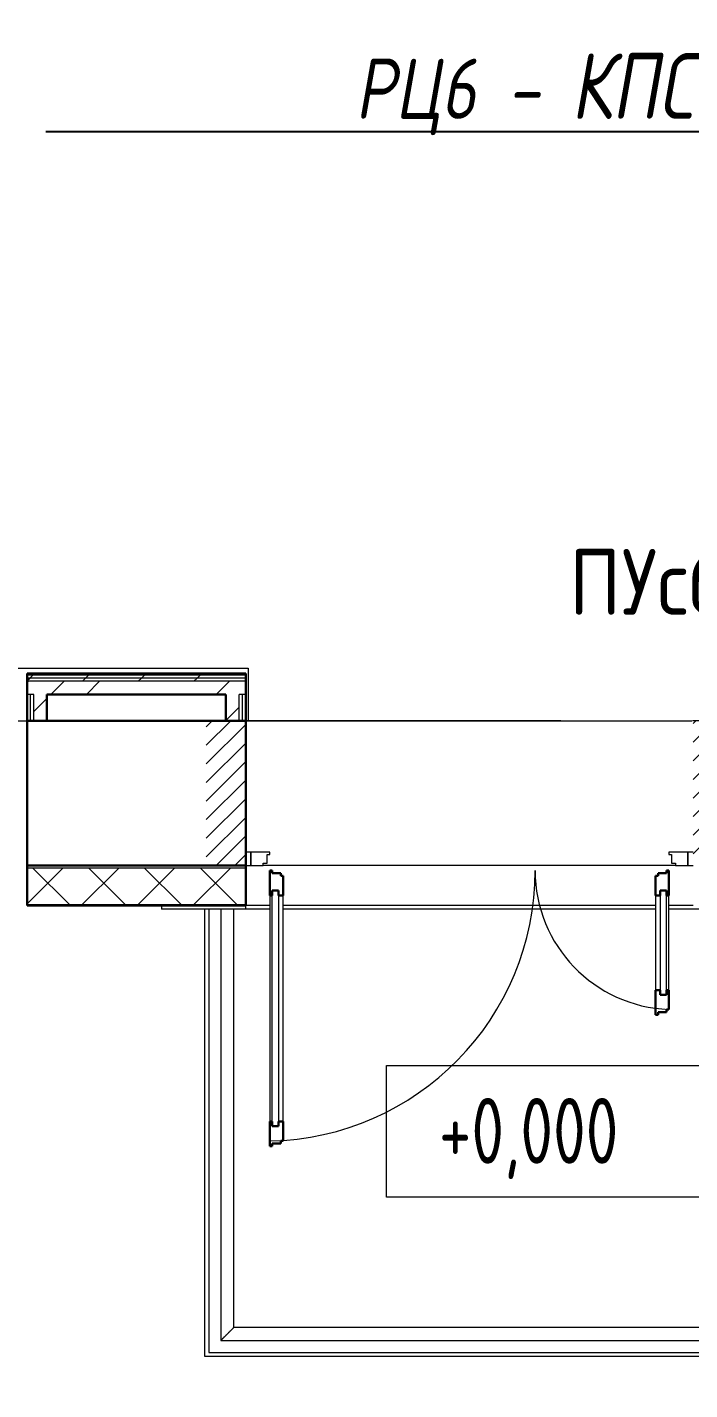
# Model space of a CAD drawing. Header units: millimetres. Extents: x -586848 to 520591, y -385801 to 675781.
# Drawn here: x -36892 to -34375, y -118776 to -113595 of the extents above; entities that cross this region are included whole.
import ezdxf
from ezdxf import colors
from ezdxf.entities.mleader import LeaderData, LeaderLine
from ezdxf.math import Vec2, Vec3

# ---------------------------------------------------------------- set-up
doc = ezdxf.new("R2010")
doc.units = ezdxf.units.MM
doc.linetypes.add('ADSK_Линия сетки', pattern=[25, 20, -2.5, 0, -2.5])
doc.linetypes.add('ADSK_Штриховая_ш2 п1_5', pattern=[4.5, 3, -1.5])
for name, color, linetype, lineweight in [('RC-Выноски', 7, 'Continuous', 0), ('Аннотация', 7, 'Continuous', 18), ('Двери', 252, 'Continuous', 9), ('Лестницы', 252, 'Continuous', 9), ('Маркировка Не АУ', 7, 'Continuous', 25), ('Ограждение', 252, 'Continuous', 9), ('Оси', 252, 'Continuous', 9), ('Отметки', 7, 'Continuous', 9), ('Стены внутренние', 7, 'Continuous', 18), ('Стены наружные', 7, 'Continuous', 18), ('Стены штриховка', 7, 'Continuous', 9)]:
    doc.layers.add(name, color=color, linetype=linetype, lineweight=lineweight)
doc.layers.add('Двери открывание', color=7, linetype='Continuous', lineweight=9, true_color=0xc0c0c0)
doc.styles.add('GOST Common_3', font='', dxfattribs={"height": 3.5})
doc.styles.add('ISOCPEUR', font='isocpeur.ttf', dxfattribs={"width": 0.9, "height": 350})
doc.styles.add('RubezhCAD', font='', dxfattribs={"oblique": 10})
doc.styles.get('GOST Common_3').set_extended_font_data('GOST 2.304 type A')
doc.styles.get('RubezhCAD').set_extended_font_data('GOST type A')

# ---------------------------------------------------------------- blocks, each defined once
blk = doc.blocks.new('1 этаж')
at = {"layer": 'Двери', "lineweight": 18, "true_color": 0x636466}
h = blk.add_hatch(dxfattribs=at)
h.set_pattern_fill('FP_2', color=251, angle=180, style=0, pattern_type=2)
h.set_pattern_definition([(225, (-48530.8, 15181.27), (35.3553, -35.3553), [])])
h.paths.add_polyline_path([(-47805.8, 14906.3), (-47655.8, 14906.3), (-47655.8, 15456.3), (-47805.8, 15456.3), (-47805.8, 15088.3)])
h.paths.add_polyline_path([(-49505.8, 14906.3), (-49505.8, 15456.3), (-49655.8, 15456.3), (-49655.8, 14906.3), (-49546.1, 14906.3)])
at = {"layer": 'Аннотация', "color": 251, "lineweight": 20, "true_color": 0x636466}
for p, q in [((-48970.3, 13645.3), (-48970.3, 14145.3)), ((-48970.3, 14145.3), (-47670.3, 14145.3)), ((-47670.3, 13645.3), (-48970.3, 13645.3))]:
    blk.add_line(p, q, dxfattribs=at)
at = {"layer": 'Двери', "color": 251, "linetype": 'ADSK_Штриховая_ш2 п1_5', "true_color": 0x636466}
for p, q in [((-49505.8, 15456.3), (-49655.8, 15456.3)), ((-49505.8, 14906.3), (-49505.8, 15456.3)), ((-49655.8, 14906.3), (-49505.8, 14906.3))]:
    blk.add_line(p, q, dxfattribs=at)
at = {"layer": 'Двери', "color": 251, "true_color": 0x636466}
for p, q in [((-49505.8, 14956.3), (-49505.8, 14906.3)), ((-49485.8, 14956.3), (-49505.8, 14956.3)), ((-49485.8, 14906.3), (-49485.8, 14956.3)), ((-49413.8, 14956.3), (-49485.8, 14956.3)), ((-49485.8, 14956.3), (-49485.8, 14906.3)), ((-49423.8, 14915.3), (-49423.8, 14947.3)), ((-49423.8, 14947.3), (-49413.8, 14947.3)), ((-49413.8, 14947.3), (-49413.8, 14956.3)), ((-47825.8, 14956.3), (-47897.8, 14956.3)), ((-47897.8, 14956.3), (-47897.8, 14947.3)), ((-47897.8, 14947.3), (-47887.8, 14947.3)), ((-47887.8, 14947.3), (-47887.8, 14915.3)), ((-47805.8, 14956.3), (-47825.8, 14956.3)), ((-47825.8, 14956.3), (-47825.8, 14906.3)), ((-47825.8, 14906.3), (-47825.8, 14956.3)), ((-49505.8, 14906.3), (-49485.8, 14906.3)), ((-49485.8, 14906.3), (-49438.8, 14906.3)), ((-49438.8, 14906.3), (-49438.8, 14915.3)), ((-49438.8, 14915.3), (-49423.8, 14915.3)), ((-47887.8, 14915.3), (-47872.8, 14915.3)), ((-47872.8, 14915.3), (-47872.8, 14906.3)), ((-47872.8, 14906.3), (-47825.8, 14906.3)), ((-47825.8, 14906.3), (-47805.8, 14906.3)), ((-49413.8, 14792.3), (-49413.8, 13932.3)), ((-49404.8, 14810.3), (-49380.8, 14810.3)), ((-49404.8, 13914.3), (-49404.8, 14810.3)), ((-49380.8, 14810.3), (-49380.8, 13914.3)), ((-49363.8, 13932.3), (-49363.8, 14792.3)), ((-47947.8, 14792.3), (-47947.8, 14432.3)), ((-47930.8, 14810.3), (-47930.8, 14414.3)), ((-47906.8, 14810.3), (-47930.8, 14810.3)), ((-47906.8, 14414.3), (-47906.8, 14810.3)), ((-47897.8, 14432.3), (-47897.8, 14792.3)), ((-47930.8, 14414.3), (-47906.8, 14414.3)), ((-49380.8, 13914.3), (-49404.8, 13914.3))]:
    blk.add_line(p, q, dxfattribs=at)
at = {"layer": 'Двери', "color": 251, "lineweight": 30, "true_color": 0x636466}
for p, q in [((-49404.8, 14886.3), (-49413.8, 14886.3)), ((-49413.8, 14886.3), (-49413.8, 14792.3)), ((-49404.8, 14876.3), (-49404.8, 14886.3)), ((-49372.8, 14876.3), (-49404.8, 14876.3)), ((-49372.8, 14866.3), (-49372.8, 14876.3)), ((-47938.8, 14876.3), (-47938.8, 14866.3)), ((-47906.8, 14876.3), (-47938.8, 14876.3)), ((-47897.8, 14886.3), (-47906.8, 14886.3)), ((-47906.8, 14886.3), (-47906.8, 14876.3)), ((-47897.8, 14792.3), (-47897.8, 14886.3)), ((-49363.8, 14866.3), (-49372.8, 14866.3)), ((-49363.8, 14792.3), (-49363.8, 14866.3)), ((-47938.8, 14866.3), (-47947.8, 14866.3)), ((-47947.8, 14866.3), (-47947.8, 14792.3)), ((-49404.8, 14792.3), (-49413.8, 14792.3)), ((-49404.8, 14810.3), (-49404.8, 14792.3)), ((-49380.8, 14810.3), (-49404.8, 14810.3)), ((-49380.8, 14792.3), (-49380.8, 14810.3)), ((-49363.8, 14792.3), (-49380.8, 14792.3)), ((-47947.8, 14792.3), (-47930.8, 14792.3)), ((-47930.8, 14792.3), (-47930.8, 14810.3)), ((-47930.8, 14810.3), (-47906.8, 14810.3)), ((-47906.8, 14810.3), (-47906.8, 14792.3)), ((-47906.8, 14792.3), (-47897.8, 14792.3)), ((-47947.8, 14432.3), (-47947.8, 14338.3)), ((-47947.8, 14432.3), (-47930.8, 14432.3)), ((-47930.8, 14432.3), (-47930.8, 14414.3)), ((-47930.8, 14414.3), (-47906.8, 14414.3)), ((-47906.8, 14432.3), (-47897.8, 14432.3)), ((-47906.8, 14414.3), (-47906.8, 14432.3)), ((-47897.8, 14358.3), (-47897.8, 14432.3)), ((-47906.8, 14348.3), (-47906.8, 14358.3)), ((-47906.8, 14358.3), (-47897.8, 14358.3)), ((-47947.8, 14338.3), (-47938.8, 14338.3)), ((-47938.8, 14338.3), (-47938.8, 14348.3)), ((-47938.8, 14348.3), (-47906.8, 14348.3)), ((-49413.8, 13932.3), (-49413.8, 13838.3)), ((-49404.8, 13932.3), (-49413.8, 13932.3)), ((-49404.8, 13914.3), (-49404.8, 13932.3)), ((-49380.8, 13914.3), (-49404.8, 13914.3)), ((-49380.8, 13932.3), (-49380.8, 13914.3)), ((-49363.8, 13932.3), (-49380.8, 13932.3)), ((-49363.8, 13858.3), (-49363.8, 13932.3)), ((-49413.8, 13838.3), (-49404.8, 13838.3)), ((-49404.8, 13838.3), (-49404.8, 13848.3)), ((-49404.8, 13848.3), (-49372.8, 13848.3)), ((-49372.8, 13848.3), (-49372.8, 13858.3)), ((-49372.8, 13858.3), (-49363.8, 13858.3))]:
    blk.add_line(p, q, dxfattribs=at)
at = {"layer": 'Двери открывание', "color": 251, "true_color": 0x636466}
for centre, radius, start, end in [((-49433.8, 14886.3), 1028, 271.1148, 0), ((-47877.8, 14886.3), 528, 180, 267.8292)]:
    blk.add_arc(centre, radius, start, end, dxfattribs=at)
at = {"layer": 'Лестницы', "color": 251, "true_color": 0x636466}
for p, q in [((-47872.8, 14906.3), (-49438.8, 14906.3)), ((-49645.8, 14739.3), (-49645.8, 13054.3)), ((-49645.8, 13054.3), (-47115.8, 13054.3))]:
    blk.add_line(p, q, dxfattribs=at)
at = {"layer": 'Ограждение', "color": 251, "true_color": 0x636466}
for p, q in [((-52920.8, 15656.3), (-49495.8, 15656.3)), ((-49495.8, 15656.3), (-49495.8, 15456.3)), ((-52085.8, 15456.3), (-50335.8, 15456.3)), ((-49505.8, 15456.3), (-49495.8, 15456.3)), ((-49600.8, 14739.3), (-49600.8, 13099.3)), ((-49550.8, 14739.3), (-49600.8, 14739.3)), ((-49550.8, 13149.3), (-49550.8, 14739.3)), ((-47115.8, 13149.3), (-49550.8, 13149.3)), ((-49600.8, 13099.3), (-47115.8, 13099.3))]:
    blk.add_line(p, q, dxfattribs=at)
blk.add_open_spline([(-49550.8, 13149.3), (-49550.8, 13149.3), (-49551.2, 13148.8), (-49552.6, 13147.4), (-49554.1, 13146), (-49555.6, 13144.5), (-49557, 13143.1), (-49558.5, 13141.6), (-49560.5, 13139.5), (-49562.8, 13137.3), (-49564.7, 13135.3), (-49566.2, 13133.8), (-49567.8, 13132.3), (-49569.3, 13130.7), (-49570.9, 13129.1), (-49572.5, 13127.5), (-49574.2, 13125.9), (-49575.8, 13124.3), (-49577.4, 13122.6), (-49579.1, 13121), (-49580.7, 13119.4), (-49582.3, 13117.8), (-49583.8, 13116.2), (-49585.4, 13114.7), (-49586.9, 13113.2), (-49588.3, 13111.8), (-49589.7, 13110.4), (-49591.5, 13108.6), (-49593.1, 13107), (-49594.6, 13105.5), (-49596, 13104.1), (-49597.5, 13102.6), (-49599, 13101.1), (-49600.4, 13099.7), (-49600.8, 13099.3), (-49600.8, 13099.3)], degree=3, knots=[0, 0, 0, 0, 0.083333, 0.125, 0.166667, 0.208333, 0.229167, 0.25, 0.291667, 0.333333, 0.354167, 0.375, 0.395833, 0.416667, 0.4375, 0.458333, 0.479167, 0.5, 0.520833, 0.541667, 0.5625, 0.583333, 0.604167, 0.625, 0.645833, 0.666667, 0.6875, 0.708333, 0.75, 0.770833, 0.791667, 0.833333, 0.875, 0.916667, 1, 1, 1, 1], dxfattribs=at)
at = {"layer": 'Оси', "color": 251, "linetype": 'ADSK_Линия сетки', "ltscale": 100, "true_color": 0x636466}
blk.add_line((-805.8, 15456.3), (-72528.1, 15456.3), dxfattribs=at)
at = {"layer": 'Стены внутренние', "color": 251, "lineweight": 30, "true_color": 0x636466}
for p, q in [((-50335.8, 15456.3), (-50335.8, 14906.3)), ((-49580.8, 15456.3), (-50260.8, 15456.3)), ((-49505.8, 14906.3), (-49505.8, 15456.3)), ((-50335.8, 14906.3), (-49505.8, 14906.3)), ((-50335.8, 14896.3), (-50335.8, 14754.3)), ((-49505.8, 14754.3), (-49505.8, 14896.3)), ((-50335.8, 14754.3), (-49505.8, 14754.3))]:
    blk.add_line(p, q, dxfattribs=at)
at = {"layer": 'Стены внутренние', "color": 251, "true_color": 0x636466}
for p, q in [((-49495.8, 15456.3), (-47810.8, 15456.3)), ((-47872.8, 14906.3), (-49438.8, 14906.3)), ((-49413.8, 14754.3), (-49505.8, 14754.3)), ((-47947.8, 14754.3), (-49363.8, 14754.3)), ((-47805.8, 14754.3), (-47897.8, 14754.3))]:
    blk.add_line(p, q, dxfattribs=at)
at = {"layer": 'Стены внутренние', "color": 251, "linetype": 'Continuous', "lineweight": 9, "true_color": 0x636466}
for p, q in [((-50333.8, 14889.5), (-50335.8, 14893)), ((-50333.8, 14762.5), (-50200, 14896.3)), ((-50174.2, 14756.3), (-50314.2, 14896.3)), ((-50127.9, 14756.3), (-49987.9, 14896.3)), ((-49962.1, 14756.3), (-50102.1, 14896.3)), ((-49915.8, 14756.3), (-49775.8, 14896.3)), ((-49749.9, 14756.3), (-49889.9, 14896.3)), ((-49703.6, 14756.3), (-49563.6, 14896.3)), ((-49537.8, 14756.3), (-49677.8, 14896.3)), ((-50230.3, 14756.3), (-50230.3, 14756.2))]:
    blk.add_line(p, q, dxfattribs=at)
at = {"layer": 'Стены наружные', "color": 251, "lineweight": 30, "true_color": 0x636466}
for p, q in [((-49505.8, 15636.3), (-50335.8, 15636.3)), ((-50335.8, 15636.3), (-50335.8, 15456.3)), ((-49505.8, 15456.3), (-49505.8, 15636.3)), ((-50260.8, 15556.3), (-49580.8, 15556.3)), ((-50260.8, 15456.3), (-50260.8, 15556.3)), ((-49580.8, 15556.3), (-49580.8, 15456.3)), ((-50335.8, 15456.3), (-50260.8, 15456.3)), ((-49580.8, 15456.3), (-49505.8, 15456.3)), ((-50335.8, 14906.3), (-50335.8, 14896.3)), ((-49505.8, 14896.3), (-49505.8, 14906.3))]:
    blk.add_line(p, q, dxfattribs=at)
at = {"layer": 'Стены наружные', "color": 251, "linetype": 'Continuous', "lineweight": 9, "true_color": 0x636466}
for p, q in [((-50335.8, 15609), (-50326, 15618.8)), ((-50335.8, 15601.1), (-50330.7, 15606.3)), ((-50326, 15618.8), (-50313.5, 15631.3)), ((-50245.7, 15556.3), (-50195.7, 15606.3)), ((-50126.4, 15606.3), (-50113.9, 15618.8)), ((-50113.9, 15618.8), (-50101.4, 15631.3)), ((-50110.8, 15556.3), (-50060.8, 15606.3)), ((-50101.4, 15631.3), (-50096.4, 15636.3)), ((-49914.3, 15606.3), (-49901.8, 15618.8)), ((-49901.8, 15618.8), (-49889.3, 15631.3)), ((-49702.2, 15606.3), (-49689.7, 15618.8)), ((-49689.7, 15618.8), (-49677.2, 15631.3)), ((-49677.2, 15631.3), (-49672.2, 15636.3)), ((-49617.3, 15556.3), (-49567.3, 15606.3)), ((-50310.8, 15491.2), (-50260.8, 15541.2)), ((-49580.8, 15457.9), (-49530.8, 15507.9))]:
    blk.add_line(p, q, dxfattribs=at)
at = {"layer": 'Стены наружные', "color": 251, "true_color": 0x636466}
for p, q in [((-49825.8, 14754.3), (-49825.8, 14739.3)), ((-49600.8, 14739.3), (-49825.8, 14739.3)), ((-49660.8, 13039.3), (-49660.8, 14739.3)), ((-49645.8, 14739.3), (-49645.8, 13054.3)), ((-49413.8, 14739.3), (-49550.8, 14739.3)), ((-49505.8, 14739.3), (-49505.8, 14754.3)), ((-47947.8, 14739.3), (-49363.8, 14739.3)), ((-47115.8, 14739.3), (-47897.8, 14739.3)), ((-45615.8, 13039.3), (-49660.8, 13039.3)), ((-49645.8, 13054.3), (-45615.8, 13054.3))]:
    blk.add_line(p, q, dxfattribs=at)
at = {"layer": 'Стены штриховка', "color": 251, "true_color": 0x636466}
for p, q in [((-50335.8, 15631.3), (-49505.8, 15631.3)), ((-49505.8, 15618.8), (-50335.8, 15618.8)), ((-49505.8, 15606.3), (-50335.8, 15606.3)), ((-50310.8, 15556.3), (-50335.8, 15556.3)), ((-50323.3, 15456.3), (-50323.3, 15556.3)), ((-50310.8, 15456.3), (-50310.8, 15556.3)), ((-49530.8, 15456.3), (-49530.8, 15556.3)), ((-49505.8, 15556.3), (-49530.8, 15556.3)), ((-49518.3, 15456.3), (-49518.3, 15556.3)), ((-49505.8, 14896.3), (-50335.8, 14896.3)), ((-50333.8, 14756.3), (-50333.8, 14896.3)), ((-49507.8, 14896.3), (-49507.8, 14756.3)), ((-49507.8, 14756.3), (-50333.8, 14756.3))]:
    blk.add_line(p, q, dxfattribs=at)
at = {"layer": 'Отметки', "color": 251, "true_color": 0x636466, "style": 'GOST Common_3', "width": 0.9}
blk.add_text('+0,000', height=250, dxfattribs=at).set_placement((-48771.4, 13772))

msp = doc.modelspace()

# ---------------------------------------------------------------- block references
msp.add_blockref('1 этаж', (13443.4, -131688.8))

# ---------------------------------------------------------------- leaders
at = {"layer": 'RC-Выноски', "linetype": 'Continuous', "ltscale": 15}
ml = msp.add_multileader_mtext('Standard', dxfattribs=at)
ml.set_content('{\\H0.91667x;РЦ9..10 - }КПСВВнг(А)-LSLTx 1x2x1,0', color=256, style='RubezhCAD')
ml.set_leader_properties()
ml.build(insert=Vec2(0, 0))
ml.multileader.update_dxf_attribs({"has_text_frame": 1, "text_left_attachment_type": 6, "text_right_attachment_type": 6, "dogleg_length": 2, "arrow_head_size": 400, "scale": 100})
ctx = ml.context
ctx.base_point, ctx.scale, ctx.char_height, ctx.arrow_head_size, ctx.landing_gap_size, ctx.plane_origin = Vec3(-11402.9, -113921.3), 100, 250, 400, 100, Vec3(-538736.5, -152637.9)
ctx.left_attachment, ctx.right_attachment, ctx.text_align_type = 6, 6, 2
notes = []
notes.append((ctx, [(1, (1, 1, 0), (-6411.9, -113921.3), (-1, 0), 200, [(0, [(-4983.9, -115167.9)], 0, [])])]))
ctx.mtext.insert, ctx.mtext.width, ctx.mtext.alignment, ctx.mtext.flow_direction = Vec3(-6711.9, -113621.3), 5324.915, 3, 5
ml = msp.add_multileader_mtext('Standard', dxfattribs=at)
ml.set_content('{\\H0.91667x;РЦ4 - }КПСВВнг(А)-LSLTx 1x2x1,0', color=256, style='RubezhCAD')
ml.set_leader_properties()
ml.build(insert=Vec2(0, 0))
ml.multileader.update_dxf_attribs({"has_text_frame": 1, "text_left_attachment_type": 6, "text_right_attachment_type": 6, "dogleg_length": 2, "arrow_head_size": 400, "scale": 100})
ctx = ml.context
ctx.base_point, ctx.scale, ctx.char_height, ctx.arrow_head_size, ctx.landing_gap_size, ctx.plane_origin = Vec3(-25189.7, -118748.4), 100, 250, 400, 100, Vec3(-552506.9, -157464.9)
ctx.left_attachment, ctx.right_attachment, ctx.text_align_type = 6, 6, 2
notes.append((ctx, [(1, (1, 1, 0), (-20542.4, -118748.4), (-1, 0), 200, [(0, [(-19617.5, -116668.8)], 0, [])])]))
ctx.mtext.insert, ctx.mtext.width, ctx.mtext.alignment, ctx.mtext.flow_direction = Vec3(-20842.4, -118448.4), 5324.915, 3, 5
for ctx, leaders in notes:
    for number, flags, end, landing, length, lines in leaders:
        leader = LeaderData()
        leader.index, (leader.has_last_leader_line, leader.has_dogleg_vector, leader.attachment_direction) = number, flags
        leader.last_leader_point, leader.dogleg_vector, leader.dogleg_length = Vec3(end), Vec3(landing), length
        for number, points, colour, breaks in lines:
            line = LeaderLine()
            line.index, line.vertices, line.color, line.breaks = number, Vec3.list(points), colors.encode_raw_color(colour), breaks
            leader.lines.append(line)
        ctx.leaders.append(leader)

# ---------------------------------------------------------------- next in the draw order: texts
at = {"layer": 'Маркировка Не АУ', "insert": (-34528.1, -115704.8), "char_height": 250, "width": 1035.25, "attachment_point": 5, "style": 'ISOCPEUR', "bg_fill": 2}
msp.add_mtext('ПУс6', dxfattribs=at)

# ---------------------------------------------------------------- next in the draw order: leaders
at = {"layer": 'RC-Выноски', "linetype": 'Continuous', "ltscale": 15}
ml = msp.add_multileader_mtext('Standard', dxfattribs=at)
ml.set_content('{\\H0.91667x;РЦ6 - }КПСВВнг(А)-LSLTx 1x2x1,0', color=256, style='RubezhCAD')
ml.set_leader_properties()
ml.build(insert=Vec2(0, 0))
ml.multileader.update_dxf_attribs({"has_text_frame": 1, "text_left_attachment_type": 6, "text_right_attachment_type": 6, "dogleg_length": 2, "arrow_head_size": 400, "scale": 100})
ctx = ml.context
ctx.base_point, ctx.scale, ctx.char_height, ctx.arrow_head_size, ctx.landing_gap_size, ctx.plane_origin = Vec3(-35920.1, -113993.5), 100, 250, 400, 100, Vec3(-563597.4, -152710.1)
ctx.left_attachment, ctx.right_attachment, ctx.text_align_type = 6, 6, 2
notes = []
notes.append((ctx, [(1, (1, 1, 0), (-31272.8, -113993.5), (-1, 0), 200, [(0, [(-29543.1, -115725.8)], 0, [])])]))
ctx.mtext.insert, ctx.mtext.width, ctx.mtext.alignment, ctx.mtext.flow_direction = Vec3(-31572.8, -113693.5), 5324.915, 3, 5
for ctx, leaders in notes:
    for number, flags, end, landing, length, lines in leaders:
        leader = LeaderData()
        leader.index, (leader.has_last_leader_line, leader.has_dogleg_vector, leader.attachment_direction) = number, flags
        leader.last_leader_point, leader.dogleg_vector, leader.dogleg_length = Vec3(end), Vec3(landing), length
        for number, points, colour, breaks in lines:
            line = LeaderLine()
            line.index, line.vertices, line.color, line.breaks = number, Vec3.list(points), colors.encode_raw_color(colour), breaks
            leader.lines.append(line)
        ctx.leaders.append(leader)

doc.saveas('drawing.dxf')
